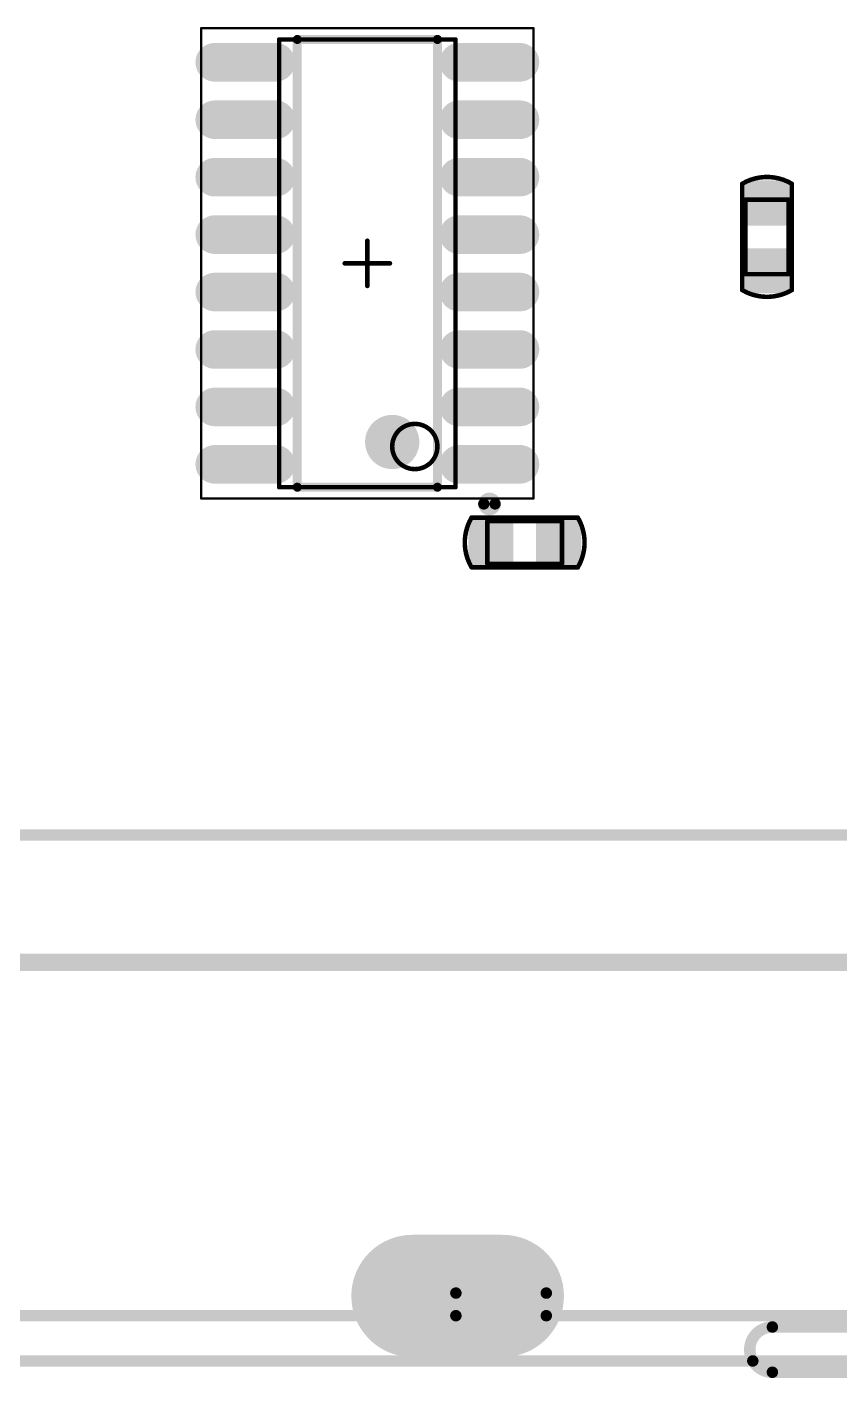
# Model space of a CAD drawing. Header units: millimetres. Extents: x 188 to 468, y 62 to 189.
# Drawn here: x 411.31 to 429.29, y 87.8 to 117.67 of the extents above; entities that cross this region are included whole.
import ezdxf

# ---------------------------------------------------------------- set-up
doc = ezdxf.new("R2010")
doc.units = ezdxf.units.MM
for name, color, linetype in [('BottomOverlay', 54, 'Continuous'), ('BottomPaste', 16, 'Continuous'), ('BottomSolder', 6, 'Continuous'), ('KeepOutLayer', 6, 'Continuous'), ('Mechanical13', 56, 'Continuous'), ('Mechanical15', 56, 'Continuous'), ('TopOverlay', 2, 'Continuous'), ('TopSolder', 216, 'Continuous')]:
    doc.layers.add(name, color=color, linetype=linetype)

msp = doc.modelspace()

# ---------------------------------------------------------------- linework, layer by layer
at = {"layer": 'BottomOverlay'}
for points, const_width in [([(417.2834324794317, 107.4957972), (417.2834324794317, 117.3958028)], 0.1999996), ([(420.3834516794317, 117.3958028), (417.2834324794317, 117.3958028)], 0.1999996), ([(420.3834516794317, 107.4957972), (420.3834516794317, 117.3958028)], 0.1999996), ([(427.1226304794317, 111.854996), (427.1226304794317, 114.1984)], 0.0999998), ([(428.2226536794317, 111.854996), (428.2226536794317, 114.1984)], 0.0999998), ([(420.3834516794317, 107.4957972), (417.2834324794317, 107.4957972)], 0.1999996), ([(423.4816420794317, 106.8236116), (421.1382380794317, 106.8236116)], 0.0999998), ([(423.4816420794317, 105.7235884), (421.1382380794317, 105.7235884)], 0.0999998)]:
    msp.add_lwpolyline(points, dxfattribs=dict(at, const_width=const_width))
for points, const_width in [([(417.3334323794317, 117.3958028, -1), (417.2334325794317, 117.3958028, -1)], 0.0999998), ([(417.3334323794317, 117.3958028, -1), (417.2334325794317, 117.3958028, -1)], 0.0999998), ([(420.4334515794317, 117.3958028, -1), (420.3334517794317, 117.3958028, -1)], 0.0999998), ([(420.4334515794317, 117.3958028, -1), (420.3334517794317, 117.3958028, -1)], 0.0999998), ([(427.1476291594317, 114.1984, -1), (427.0976317994317, 114.1984, -1)], 0.0499999), ([(427.1476418594317, 114.20500146, -1), (427.0976444994317, 114.20500146, -1)], 0.0499999), ([(428.2476396594317, 114.20500146, -1), (428.1976422994317, 114.20500146, -1)], 0.0499999), ([(428.2476523594317, 114.1984, -1), (428.1976549994317, 114.1984, -1)], 0.0499999), ([(427.1476291594317, 111.854996, -1), (427.0976317994317, 111.854996, -1)], 0.0499999), ([(427.1476418594317, 111.85500108, -1), (427.0976444994317, 111.85500108, -1)], 0.0499999), ([(428.2476396594317, 111.85500108, -1), (428.1976422994317, 111.85500108, -1)], 0.0499999), ([(428.2476523594317, 111.854996, -1), (428.1976549994317, 111.854996, -1)], 0.0499999), ([(419.0834415794317, 108.49580028, -1), (419.6834403794317, 108.49580028, -1)], 0.5999987999999999), ([(419.2334412794317, 108.49580028, -1), (418.9334418794317, 108.49580028, -1)], 0.2999994), ([(419.8334400794317, 108.49580028, -1), (419.5334406794317, 108.49580028, -1)], 0.2999994), ([(417.3334323794317, 107.4957972, -1), (417.2334325794317, 107.4957972, -1)], 0.0999998), ([(417.3334323794317, 107.4957972, -1), (417.2334325794317, 107.4957972, -1)], 0.0999998), ([(420.4334515794317, 107.4957972, -1), (420.3334517794317, 107.4957972, -1)], 0.0999998), ([(420.4334515794317, 107.4957972, -1), (420.3334517794317, 107.4957972, -1)], 0.0999998), ([(421.4084407394317, 107.12580048, -1), (421.6584427794318, 107.12580048, -1)], 0.2499995), ([(421.4709399794317, 107.12580048, -1), (421.3459414994317, 107.12580048, -1)], 0.12499848), ([(421.7209420194317, 107.12580048, -1), (421.5959435394317, 107.12580048, -1)], 0.12499848), ([(421.1632367594317, 106.8236116, -1), (421.1132393994317, 106.8236116, -1)], 0.0499999), ([(421.1632392994317, 106.8235989, -1), (421.1132419394317, 106.8235989, -1)], 0.0499999), ([(423.5066407594317, 106.8236116, -1), (423.4566433994317, 106.8236116, -1)], 0.0499999), ([(423.5132396794318, 106.8235989, -1), (423.4632423194317, 106.8235989, -1)], 0.0499999), ([(421.1632367594317, 105.7235884, -1), (421.1132393994317, 105.7235884, -1)], 0.0499999), ([(421.1632392994317, 105.7236011, -1), (421.1132419394317, 105.7236011, -1)], 0.0499999), ([(423.5066407594317, 105.7235884, -1), (423.4566433994317, 105.7235884, -1)], 0.0499999), ([(423.5132396794318, 105.7236011, -1), (423.4632423194317, 105.7236011, -1)], 0.0499999)]:
    msp.add_lwpolyline(points, format="xyb", close=True, dxfattribs=dict(at, const_width=const_width))
at = {"layer": 'BottomOverlay', "const_width": 0.0999998}
for points in [[(428.2226409794317, 114.20500146, 0.272727272727286), (427.1226431794317, 114.20500146)], [(427.1226431794317, 111.85500108, 0.2727318909183244), (428.2226409794317, 111.85500108)], [(421.1382406194317, 106.8235989, 0.2727318909183244), (421.1382406194317, 105.7236011)], [(423.4882409994318, 105.7236011, 0.272727272727286), (423.4882409994318, 106.8235989)]]:
    msp.add_lwpolyline(points, format="xyb", dxfattribs=at)
at = {"layer": 'BottomPaste', "const_width": 0.65000124}
for points in [[(415.4584221594317, 116.8908), (416.8084219994317, 116.8908)], [(420.8584621594317, 116.8908), (422.2084619994317, 116.8908)], [(415.4584221594317, 115.6208), (416.8084219994317, 115.6208)], [(420.8584621594317, 115.6208), (422.2084619994317, 115.6208)], [(415.4584221594317, 114.3508), (416.8084219994317, 114.3508)], [(420.8584621594317, 114.3508), (422.2084619994317, 114.3508)], [(415.4584221594317, 113.0808), (416.8084219994317, 113.0808)], [(420.8584621594317, 113.0808), (422.2084619994317, 113.0808)], [(415.4584221594317, 111.8108), (416.8084219994317, 111.8108)], [(420.8584621594317, 111.8108), (422.2084619994317, 111.8108)], [(415.4584221594317, 110.5408), (416.8084219994317, 110.5408)], [(420.8584621594317, 110.5408), (422.2084619994317, 110.5408)], [(415.4584221594317, 109.2708), (416.8084219994317, 109.2708)], [(420.8584621594317, 109.2708), (422.2084619994317, 109.2708)], [(415.4584221594317, 108.0008), (416.8084219994317, 108.0008)], [(420.8584621594317, 108.0008), (422.2084619994317, 108.0008)]]:
    msp.add_lwpolyline(points, dxfattribs=at)
at = {"layer": 'BottomPaste', "const_width": 0.32500062}
for points in [[(415.6209211994317, 116.8908, -1), (415.2959231194317, 116.8908, -1)], [(416.9709210394317, 116.8908, -1), (416.6459229594317, 116.8908, -1)], [(421.0209611994318, 116.8908, -1), (420.6959631194317, 116.8908, -1)], [(422.3709610394317, 116.8908, -1), (422.0459629594317, 116.8908, -1)], [(415.6209211994317, 115.6208, -1), (415.2959231194317, 115.6208, -1)], [(416.9709210394317, 115.6208, -1), (416.6459229594317, 115.6208, -1)], [(421.0209611994318, 115.6208, -1), (420.6959631194317, 115.6208, -1)], [(422.3709610394317, 115.6208, -1), (422.0459629594317, 115.6208, -1)], [(415.6209211994317, 114.3508, -1), (415.2959231194317, 114.3508, -1)], [(416.9709210394317, 114.3508, -1), (416.6459229594317, 114.3508, -1)], [(421.0209611994318, 114.3508, -1), (420.6959631194317, 114.3508, -1)], [(422.3709610394317, 114.3508, -1), (422.0459629594317, 114.3508, -1)], [(415.6209211994317, 113.0808, -1), (415.2959231194317, 113.0808, -1)], [(416.9709210394317, 113.0808, -1), (416.6459229594317, 113.0808, -1)], [(421.0209611994318, 113.0808, -1), (420.6959631194317, 113.0808, -1)], [(422.3709610394317, 113.0808, -1), (422.0459629594317, 113.0808, -1)], [(415.6209211994317, 111.8108, -1), (415.2959231194317, 111.8108, -1)], [(416.9709210394317, 111.8108, -1), (416.6459229594317, 111.8108, -1)], [(421.0209611994318, 111.8108, -1), (420.6959631194317, 111.8108, -1)], [(422.3709610394317, 111.8108, -1), (422.0459629594317, 111.8108, -1)], [(415.6209211994317, 110.5408, -1), (415.2959231194317, 110.5408, -1)], [(416.9709210394317, 110.5408, -1), (416.6459229594317, 110.5408, -1)], [(421.0209611994318, 110.5408, -1), (420.6959631194317, 110.5408, -1)], [(422.3709610394317, 110.5408, -1), (422.0459629594317, 110.5408, -1)], [(415.6209211994317, 109.2708, -1), (415.2959231194317, 109.2708, -1)], [(416.9709210394317, 109.2708, -1), (416.6459229594317, 109.2708, -1)], [(421.0209611994318, 109.2708, -1), (420.6959631194317, 109.2708, -1)], [(422.3709610394317, 109.2708, -1), (422.0459629594317, 109.2708, -1)], [(415.6209211994317, 108.0008, -1), (415.2959231194317, 108.0008, -1)], [(416.9709210394317, 108.0008, -1), (416.6459229594317, 108.0008, -1)], [(421.0209611994318, 108.0008, -1), (420.6959631194317, 108.0008, -1)], [(422.3709610394317, 108.0008, -1), (422.0459629594317, 108.0008, -1)]]:
    msp.add_lwpolyline(points, format="xyb", close=True, dxfattribs=at)
at = {"layer": 'BottomPaste'}
for points in [[(427.2726428794317, 113.380012), (427.2726428794317, 114.1800104), (428.0726412794317, 113.380012), (428.0726412794317, 114.1800104)], [(427.2726428794317, 111.8799896), (427.2726428794317, 112.679988), (428.0726412794317, 111.8799896), (428.0726412794317, 112.679988)], [(421.1632316794318, 106.6735992), (421.9632300794317, 106.6735992), (421.1632316794318, 105.8736008), (421.9632300794317, 105.8736008)], [(422.6632540794317, 106.6735992), (423.4632524794317, 106.6735992), (422.6632540794317, 105.8736008), (423.4632524794317, 105.8736008)]]:
    msp.add_solid(points, dxfattribs=at)
at = {"layer": 'BottomSolder'}
for points, const_width in [([(415.4584221594317, 116.8908), (416.8084219994317, 116.8908)], 0.8532012399999999), ([(420.8584621594317, 116.8908), (422.2084619994317, 116.8908)], 0.8532012399999999), ([(415.4584221594317, 115.6208), (416.8084219994317, 115.6208)], 0.8532012399999999), ([(420.8584621594317, 115.6208), (422.2084619994317, 115.6208)], 0.8532012399999999), ([(415.4584221594317, 114.3508), (416.8084219994317, 114.3508)], 0.8532012399999999), ([(420.8584621594317, 114.3508), (422.2084619994317, 114.3508)], 0.8532012399999999), ([(415.4584221594317, 113.0808), (416.8084219994317, 113.0808)], 0.8532012399999999), ([(420.8584621594317, 113.0808), (422.2084619994317, 113.0808)], 0.8532012399999999), ([(415.4584221594317, 111.8108), (416.8084219994317, 111.8108)], 0.8532012399999999), ([(420.8584621594317, 111.8108), (422.2084619994317, 111.8108)], 0.8532012399999999), ([(415.4584221594317, 110.5408), (416.8084219994317, 110.5408)], 0.8532012399999999), ([(420.8584621594317, 110.5408), (422.2084619994317, 110.5408)], 0.8532012399999999), ([(415.4584221594317, 109.2708), (416.8084219994317, 109.2708)], 0.8532012399999999), ([(420.8584621594317, 109.2708), (422.2084619994317, 109.2708)], 0.8532012399999999), ([(415.4584221594317, 108.0008), (416.8084219994317, 108.0008)], 0.8532012399999999), ([(420.8584621594317, 108.0008), (422.2084619994317, 108.0008)], 0.8532012399999999), ([(421.8302458394317, 89.61399908000001), (419.8302447594317, 89.61399908000001)], 2.70320008)]:
    msp.add_lwpolyline(points, dxfattribs=dict(at, const_width=const_width))
for points, const_width in [([(415.6717211994317, 116.8908, -1), (415.2451231194318, 116.8908, -1)], 0.4266006199999999), ([(417.0217210394317, 116.8908, -1), (416.5951229594317, 116.8908, -1)], 0.4266006199999999), ([(421.0717611994317, 116.8908, -1), (420.6451631194317, 116.8908, -1)], 0.4266006199999999), ([(422.4217610394318, 116.8908, -1), (421.9951629594317, 116.8908, -1)], 0.4266006199999999), ([(415.6717211994317, 115.6208, -1), (415.2451231194318, 115.6208, -1)], 0.4266006199999999), ([(417.0217210394317, 115.6208, -1), (416.5951229594317, 115.6208, -1)], 0.4266006199999999), ([(421.0717611994317, 115.6208, -1), (420.6451631194317, 115.6208, -1)], 0.4266006199999999), ([(422.4217610394318, 115.6208, -1), (421.9951629594317, 115.6208, -1)], 0.4266006199999999), ([(415.6717211994317, 114.3508, -1), (415.2451231194318, 114.3508, -1)], 0.4266006199999999), ([(417.0217210394317, 114.3508, -1), (416.5951229594317, 114.3508, -1)], 0.4266006199999999), ([(421.0717611994317, 114.3508, -1), (420.6451631194317, 114.3508, -1)], 0.4266006199999999), ([(422.4217610394318, 114.3508, -1), (421.9951629594317, 114.3508, -1)], 0.4266006199999999), ([(415.6717211994317, 113.0808, -1), (415.2451231194318, 113.0808, -1)], 0.4266006199999999), ([(417.0217210394317, 113.0808, -1), (416.5951229594317, 113.0808, -1)], 0.4266006199999999), ([(421.0717611994317, 113.0808, -1), (420.6451631194317, 113.0808, -1)], 0.4266006199999999), ([(422.4217610394318, 113.0808, -1), (421.9951629594317, 113.0808, -1)], 0.4266006199999999), ([(415.6717211994317, 111.8108, -1), (415.2451231194318, 111.8108, -1)], 0.4266006199999999), ([(417.0217210394317, 111.8108, -1), (416.5951229594317, 111.8108, -1)], 0.4266006199999999), ([(421.0717611994317, 111.8108, -1), (420.6451631194317, 111.8108, -1)], 0.4266006199999999), ([(422.4217610394318, 111.8108, -1), (421.9951629594317, 111.8108, -1)], 0.4266006199999999), ([(415.6717211994317, 110.5408, -1), (415.2451231194318, 110.5408, -1)], 0.4266006199999999), ([(417.0217210394317, 110.5408, -1), (416.5951229594317, 110.5408, -1)], 0.4266006199999999), ([(421.0717611994317, 110.5408, -1), (420.6451631194317, 110.5408, -1)], 0.4266006199999999), ([(422.4217610394318, 110.5408, -1), (421.9951629594317, 110.5408, -1)], 0.4266006199999999), ([(415.6717211994317, 109.2708, -1), (415.2451231194318, 109.2708, -1)], 0.4266006199999999), ([(417.0217210394317, 109.2708, -1), (416.5951229594317, 109.2708, -1)], 0.4266006199999999), ([(421.0717611994317, 109.2708, -1), (420.6451631194317, 109.2708, -1)], 0.4266006199999999), ([(422.4217610394318, 109.2708, -1), (421.9951629594317, 109.2708, -1)], 0.4266006199999999), ([(415.6717211994317, 108.0008, -1), (415.2451231194318, 108.0008, -1)], 0.4266006199999999), ([(417.0217210394317, 108.0008, -1), (416.5951229594317, 108.0008, -1)], 0.4266006199999999), ([(421.0717611994317, 108.0008, -1), (420.6451631194317, 108.0008, -1)], 0.4266006199999999), ([(422.4217610394318, 108.0008, -1), (421.9951629594317, 108.0008, -1)], 0.4266006199999999), ([(420.5060447794317, 89.61399908000001, -1), (419.1544447394317, 89.61399908000001, -1)], 1.35160004), ([(422.5060458594317, 89.61399908000001, -1), (421.1544458194318, 89.61399908000001, -1)], 1.35160004)]:
    msp.add_lwpolyline(points, format="xyb", close=True, dxfattribs=dict(at, const_width=const_width))
for points in [[(427.1726430794317, 113.2800122), (427.1726430794317, 114.2800102), (428.1726410794317, 113.2800122), (428.1726410794317, 114.2800102)], [(427.1726430794317, 111.7799898), (427.1726430794317, 112.7799878), (428.1726410794317, 111.7799898), (428.1726410794317, 112.7799878)], [(421.0632318794317, 106.773599), (422.0632298794317, 106.773599), (421.0632318794317, 105.773601), (422.0632298794317, 105.773601)], [(422.5632542794317, 106.773599), (423.5632522794317, 106.773599), (422.5632542794317, 105.773601), (423.5632522794317, 105.773601)]]:
    msp.add_solid(points, dxfattribs=at)
at = {"layer": 'KeepOutLayer', "const_width": 0.254}
msp.add_lwpolyline([(427.7913591394317, 88.92722118, 0.9999999999999999), (427.7913591394317, 87.92722318)], format="xyb", dxfattribs=at)
for points in [[(433.7913598394317, 88.92722118), (427.7913591394317, 88.92722118)], [(433.7913598394317, 87.92722318), (427.7913591394317, 87.92722318)]]:
    msp.add_lwpolyline(points, dxfattribs=at)
at = {"layer": 'KeepOutLayer', "const_width": 0.127}
for points in [[(427.8548591394317, 88.92722118, -1), (427.7278591394318, 88.92722118, -1)], [(427.8548591394317, 88.92722118, -1), (427.7278591394318, 88.92722118, -1)], [(427.8548591394317, 87.92722318, -1), (427.7278591394318, 87.92722318, -1)], [(427.8548591394317, 87.92722318, -1), (427.7278591394318, 87.92722318, -1)]]:
    msp.add_lwpolyline(points, format="xyb", close=True, dxfattribs=at)
at = {"layer": 'Mechanical13', "const_width": 0.0999998}
for points in [[(416.8834332794318, 107.4957972), (416.8834332794318, 117.3958028)], [(420.7834508794317, 117.3958028), (416.8834332794318, 117.3958028)], [(420.7834508794317, 107.4957972), (420.7834508794317, 117.3958028)], [(427.1976620794318, 112.205008), (427.1976620794318, 113.854992)], [(428.1476220794317, 113.854992), (427.1976620794318, 113.854992)], [(428.1476220794317, 112.205008), (428.1476220794317, 113.854992)], [(428.1476220794317, 112.205008), (427.1976620794318, 112.205008)], [(420.7834508794317, 107.4957972), (416.8834332794318, 107.4957972)], [(423.1382340794318, 106.74858), (421.4882500794317, 106.74858)], [(421.4882500794317, 105.79862), (421.4882500794317, 106.74858)], [(423.1382340794318, 105.79862), (423.1382340794318, 106.74858)], [(423.1382340794318, 105.79862), (421.4882500794317, 105.79862)]]:
    msp.add_lwpolyline(points, dxfattribs=at)
at = {"layer": 'Mechanical13'}
for points, const_width in [([(416.9084319594317, 117.3958028, -1), (416.8584345994317, 117.3958028, -1)], 0.0499999), ([(416.9084319594317, 117.3958028, -1), (416.8584345994317, 117.3958028, -1)], 0.0499999), ([(420.8084495594317, 117.3958028, -1), (420.7584521994317, 117.3958028, -1)], 0.0499999), ([(420.8084495594317, 117.3958028, -1), (420.7584521994317, 117.3958028, -1)], 0.0499999), ([(427.2226607594317, 113.854992, -1), (427.1726633994317, 113.854992, -1)], 0.0499999), ([(427.2226607594317, 113.854992, -1), (427.1726633994317, 113.854992, -1)], 0.0499999), ([(428.1726207594317, 113.854992, -1), (428.1226233994317, 113.854992, -1)], 0.0499999), ([(428.1726207594317, 113.854992, -1), (428.1226233994317, 113.854992, -1)], 0.0499999), ([(427.2226607594317, 112.205008, -1), (427.1726633994317, 112.205008, -1)], 0.0499999), ([(427.2226607594317, 112.205008, -1), (427.1726633994317, 112.205008, -1)], 0.0499999), ([(428.1726207594317, 112.205008, -1), (428.1226233994317, 112.205008, -1)], 0.0499999), ([(428.1726207594317, 112.205008, -1), (428.1226233994317, 112.205008, -1)], 0.0499999), ([(419.3834435194317, 108.39580048, -1), (420.3834415194317, 108.39580048, -1)], 0.0999998), ([(419.4084421994318, 108.39580048, -1), (419.3584448394317, 108.39580048, -1)], 0.0499999), ([(420.4084401994318, 108.39580048, -1), (420.3584428394317, 108.39580048, -1)], 0.0499999), ([(416.9084319594317, 107.4957972, -1), (416.8584345994317, 107.4957972, -1)], 0.0499999), ([(416.9084319594317, 107.4957972, -1), (416.8584345994317, 107.4957972, -1)], 0.0499999), ([(420.8084495594317, 107.4957972, -1), (420.7584521994317, 107.4957972, -1)], 0.0499999), ([(420.8084495594317, 107.4957972, -1), (420.7584521994317, 107.4957972, -1)], 0.0499999), ([(421.5132487594317, 106.74858, -1), (421.4632513994317, 106.74858, -1)], 0.0499999), ([(421.5132487594317, 106.74858, -1), (421.4632513994317, 106.74858, -1)], 0.0499999), ([(423.1632327594317, 106.74858, -1), (423.1132353994317, 106.74858, -1)], 0.0499999), ([(423.1632327594317, 106.74858, -1), (423.1132353994317, 106.74858, -1)], 0.0499999), ([(421.5132487594317, 105.79862, -1), (421.4632513994317, 105.79862, -1)], 0.0499999), ([(421.5132487594317, 105.79862, -1), (421.4632513994317, 105.79862, -1)], 0.0499999), ([(423.1632327594317, 105.79862, -1), (423.1132353994317, 105.79862, -1)], 0.0499999), ([(423.1632327594317, 105.79862, -1), (423.1132353994317, 105.79862, -1)], 0.0499999)]:
    msp.add_lwpolyline(points, format="xyb", close=True, dxfattribs=dict(at, const_width=const_width))
at = {"layer": 'Mechanical15'}
for points, const_width in [([(415.1584176794318, 107.2458104), (415.1584176794318, 117.6457896)], 0.0499999), ([(422.5084156794317, 117.6457896), (415.1584176794318, 117.6457896)], 0.0499999), ([(422.5084156794317, 107.2458104), (422.5084156794317, 117.6457896)], 0.0499999), ([(418.8334420794317, 111.9458264), (418.8334420794317, 112.9458244)], 0.0999998), ([(419.3334156794317, 112.4458), (418.3334176794317, 112.4458)], 0.0999998), ([(422.5084156794317, 107.2458104), (415.1584176794318, 107.2458104)], 0.0499999), ([(436.0541848794318, 97.0575656), (369.5341756794317, 97.0575656)], 0.254), ([(441.7941784794317, 88.17757320000001), (363.7941820794317, 88.17757320000001)], 0.254)]:
    msp.add_lwpolyline(points, dxfattribs=dict(at, const_width=const_width))
for points, const_width in [([(415.1709170194317, 117.6457896, -1), (415.1459183394317, 117.6457896, -1)], 0.02499868), ([(415.1709170194317, 117.6457896, -1), (415.1459183394317, 117.6457896, -1)], 0.02499868), ([(422.5209150194317, 117.6457896, -1), (422.4959163394317, 117.6457896, -1)], 0.02499868), ([(422.5209150194317, 117.6457896, -1), (422.4959163394317, 117.6457896, -1)], 0.02499868), ([(418.8584407594317, 112.9458244, -1), (418.8084433994317, 112.9458244, -1)], 0.0499999), ([(418.3584163594317, 112.4458, -1), (418.3084189994317, 112.4458, -1)], 0.0499999), ([(419.3584143594317, 112.4458, -1), (419.3084169994317, 112.4458, -1)], 0.0499999), ([(418.8584407594317, 111.9458264, -1), (418.8084433994317, 111.9458264, -1)], 0.0499999), ([(415.1709170194317, 107.2458104, -1), (415.1459183394317, 107.2458104, -1)], 0.02499868), ([(415.1709170194317, 107.2458104, -1), (415.1459183394317, 107.2458104, -1)], 0.02499868), ([(422.5209150194317, 107.2458104, -1), (422.4959163394317, 107.2458104, -1)], 0.02499868), ([(422.5209150194317, 107.2458104, -1), (422.4959163394317, 107.2458104, -1)], 0.02499868)]:
    msp.add_lwpolyline(points, format="xyb", close=True, dxfattribs=dict(at, const_width=const_width))
at = {"layer": 'TopOverlay', "const_width": 0.254}
for points in [[(436.0513578594317, 99.80722228000002), (369.5313588194317, 99.80722228000002)], [(437.7913594594318, 96.92722296), (367.7913597594317, 96.92722296)], [(420.7913578994318, 89.17722322), (420.7913578994318, 89.67722222)], [(422.7913589794317, 89.67722222), (420.7913578994318, 89.67722222)], [(422.7913589794317, 89.17722322), (422.7913589794317, 89.67722222)], [(440.8413584394317, 89.17722322), (410.8177989794317, 89.17722322)], [(422.7913589794317, 89.17722322), (420.7913578994318, 89.17722322)], [(427.3583450194317, 88.17722268), (410.8177989794317, 88.17722268)]]:
    msp.add_lwpolyline(points, dxfattribs=at)
at = {"layer": 'TopOverlay', "const_width": 0.127}
for points in [[(420.8548578994317, 89.67722222, -1), (420.7278578994317, 89.67722222, -1)], [(420.8548578994317, 89.67722222, -1), (420.7278578994317, 89.67722222, -1)], [(422.8548589794317, 89.67722222, -1), (422.7278589794317, 89.67722222, -1)], [(422.8548589794317, 89.67722222, -1), (422.7278589794317, 89.67722222, -1)], [(420.8548578994317, 89.17722322, -1), (420.7278578994317, 89.17722322, -1)], [(420.8548578994317, 89.17722322, -1), (420.7278578994317, 89.17722322, -1)], [(422.8548589794317, 89.17722322, -1), (422.7278589794317, 89.17722322, -1)], [(422.8548589794317, 89.17722322, -1), (422.7278589794317, 89.17722322, -1)], [(427.4218450194317, 88.17722268, -1), (427.2948450194317, 88.17722268, -1)]]:
    msp.add_lwpolyline(points, format="xyb", close=True, dxfattribs=at)
at = {"layer": 'TopSolder', "const_width": 2.70320008}
msp.add_lwpolyline([(421.8302458394317, 89.61399908000001), (419.8302447594317, 89.61399908000001)], dxfattribs=at)
at = {"layer": 'TopSolder', "const_width": 1.35160004}
for points in [[(420.5060447794317, 89.61399908000001, -1), (419.1544447394317, 89.61399908000001, -1)], [(422.5060458594317, 89.61399908000001, -1), (421.1544458194318, 89.61399908000001, -1)]]:
    msp.add_lwpolyline(points, format="xyb", close=True, dxfattribs=at)

doc.saveas('drawing.dxf')
